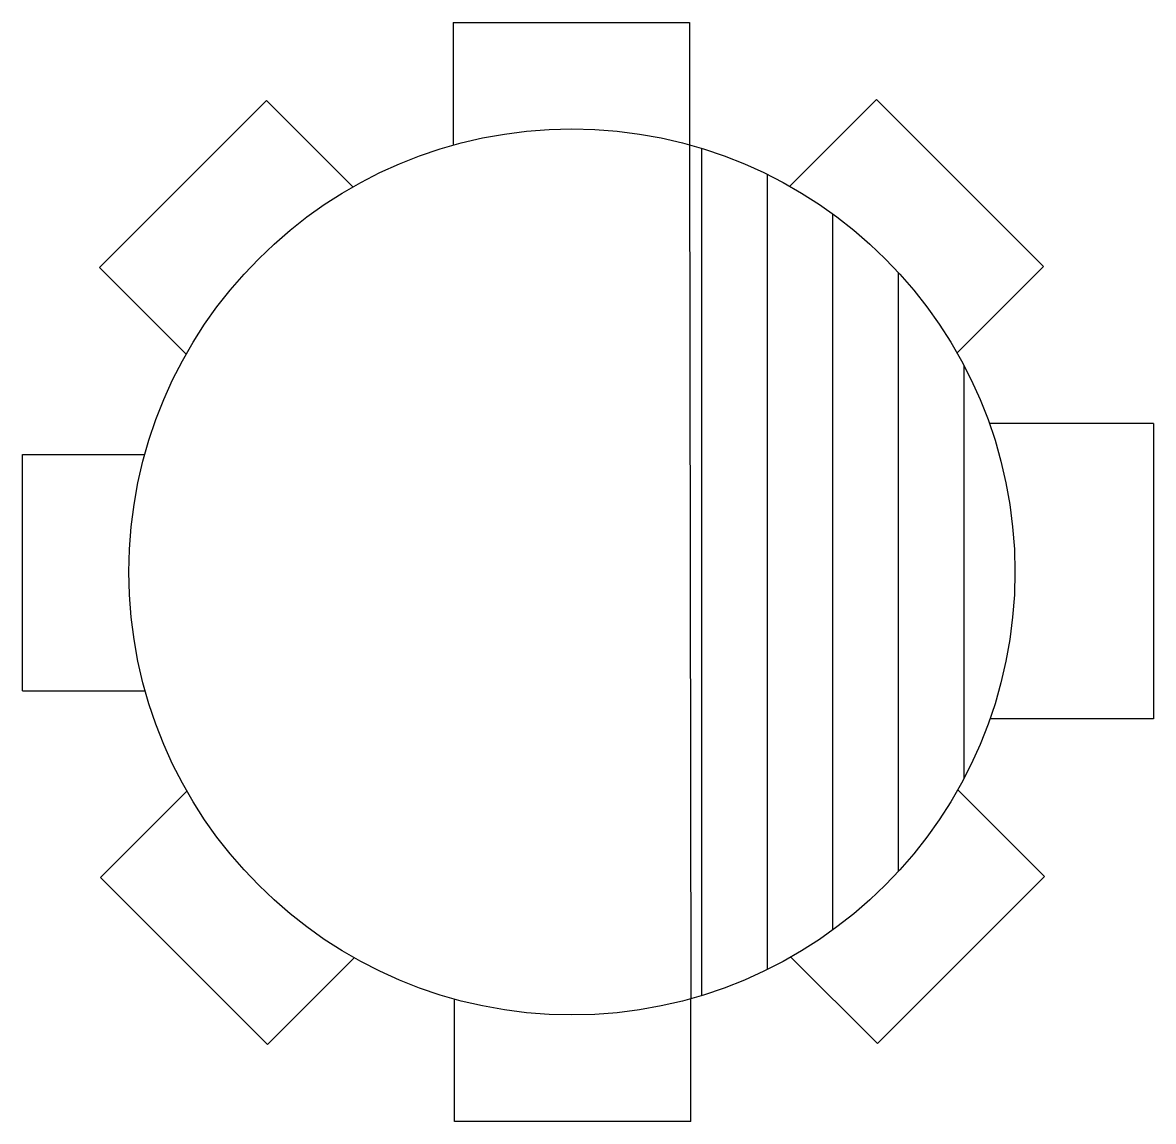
# Model space of a CAD drawing. Header units: millimetres. Extents: x -10152.159 to -10151.967, y -371.582 to -371.396.
import ezdxf

# ---------------------------------------------------------------- set-up
doc = ezdxf.new("R2010")
doc.units = ezdxf.units.MM
doc.layers.add('Tub_esgoto_caixas', color=2, linetype='Continuous')

msp = doc.modelspace()

# ---------------------------------------------------------------- hatches: boundary and pattern name
at = {"layer": 'Tub_esgoto_caixas'}
h = msp.add_hatch(dxfattribs=at)
h.set_pattern_fill('ANSI31', color=1, scale=0.0035, angle=45, style=0)
h.set_pattern_definition([(90, (-11.553978, -4.348412), (-0.0111125, 3e-18), [])])
h.paths.add_polyline_path([(-10152.04568, -371.41647), (-10152.04545, -371.56104, 0.336743), (-10151.99057, -371.48878, 0.337634)])

# ---------------------------------------------------------------- linework, layer by layer
for p, q in [((-10152.08568, -371.39578), (-10152.08568, -371.41653)), ((-10152.08568, -371.39578), (-10152.04568, -371.39578)), ((-10152.04568, -371.39578), (-10152.04568, -371.41647)), ((-10152.14555, -371.43724), (-10152.11727, -371.40896)), ((-10152.11727, -371.40896), (-10152.10264, -371.42359)), ((-10152.01403, -371.4088), (-10152.0287, -371.42347)), ((-10152.01403, -371.4088), (-10151.98574, -371.43708)), ((-10152.04568, -371.41647), (-10152.04545, -371.56104)), ((-10152.14555, -371.43724), (-10152.13088, -371.45192)), ((-10151.98574, -371.43708), (-10152.00037, -371.45171)), ((-10151.96713, -371.46367), (-10151.9949, -371.46367)), ((-10151.96713, -371.46367), (-10151.96713, -371.51367)), ((-10152.15857, -371.5089), (-10152.15857, -371.4689)), ((-10152.15857, -371.4689), (-10152.13788, -371.4689)), ((-10152.15857, -371.5089), (-10152.13782, -371.5089)), ((-10151.96713, -371.51367), (-10151.99477, -371.51367)), ((-10152.14539, -371.54049), (-10152.13076, -371.52586)), ((-10151.98558, -371.54033), (-10152.00025, -371.52565)), ((-10152.11711, -371.56877), (-10152.14539, -371.54049)), ((-10151.98558, -371.54033), (-10152.01386, -371.56861)), ((-10152.01386, -371.56861), (-10152.02849, -371.55398)), ((-10152.11711, -371.56877), (-10152.10243, -371.5541)), ((-10152.08545, -371.58179), (-10152.08545, -371.5611)), ((-10152.04545, -371.58179), (-10152.04545, -371.56104)), ((-10152.04545, -371.58179), (-10152.08545, -371.58179))]:
    msp.add_line(p, q, dxfattribs=at)
msp.add_circle((-10152.06557, -371.48878), 0.075, dxfattribs=at)

doc.saveas('drawing.dxf')
